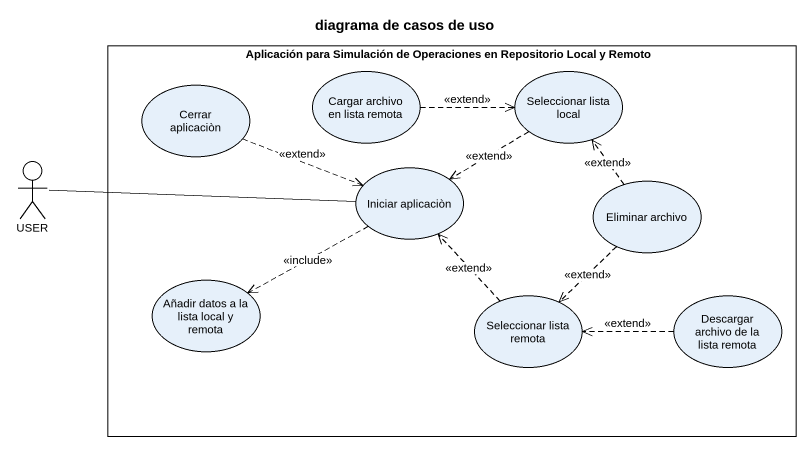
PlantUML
@startuml
title diagrama de casos de uso
rectangle "Aplicación para Simulación de Operaciones en Repositorio Local y Remoto" as Aplicación_para_Simulación {
  usecase "Cerrar aplicaciòn" as Cerrar_aplicaciòn
  usecase "Cargar archivo en lista remota" as Cargar_archivo_en_lista
  usecase "Seleccionar lista local" as Seleccionar_lista_local
  usecase "Iniciar aplicaciòn" as Iniciar_aplicaciòn
  usecase "Eliminar archivo" as Eliminar_archivo
  usecase "Añadir datos a la lista local y remota" as Añadir_datos_a_la_lista
  usecase "Seleccionar lista remota" as Seleccionar_lista_remota
  usecase "Descargar archivo de la lista remota" as Descargar_archivo_de_la
}
actor USER
Cerrar_aplicaciòn .right.> Iniciar_aplicaciòn : <<extend>>
Cargar_archivo_en_lista .right.> Seleccionar_lista_local : <<extend>>
Seleccionar_lista_local ..> Iniciar_aplicaciòn : <<extend>>
USER -right- Iniciar_aplicaciòn
Iniciar_aplicaciòn .left.> Añadir_datos_a_la_lista : <<include>>
Eliminar_archivo .up.> Seleccionar_lista_local : <<extend>>
Eliminar_archivo ..> Seleccionar_lista_remota : <<extend>>
Seleccionar_lista_remota .up.> Iniciar_aplicaciòn : <<extend>>
Descargar_archivo_de_la .left.> Seleccionar_lista_remota : <<extend>>
@enduml
